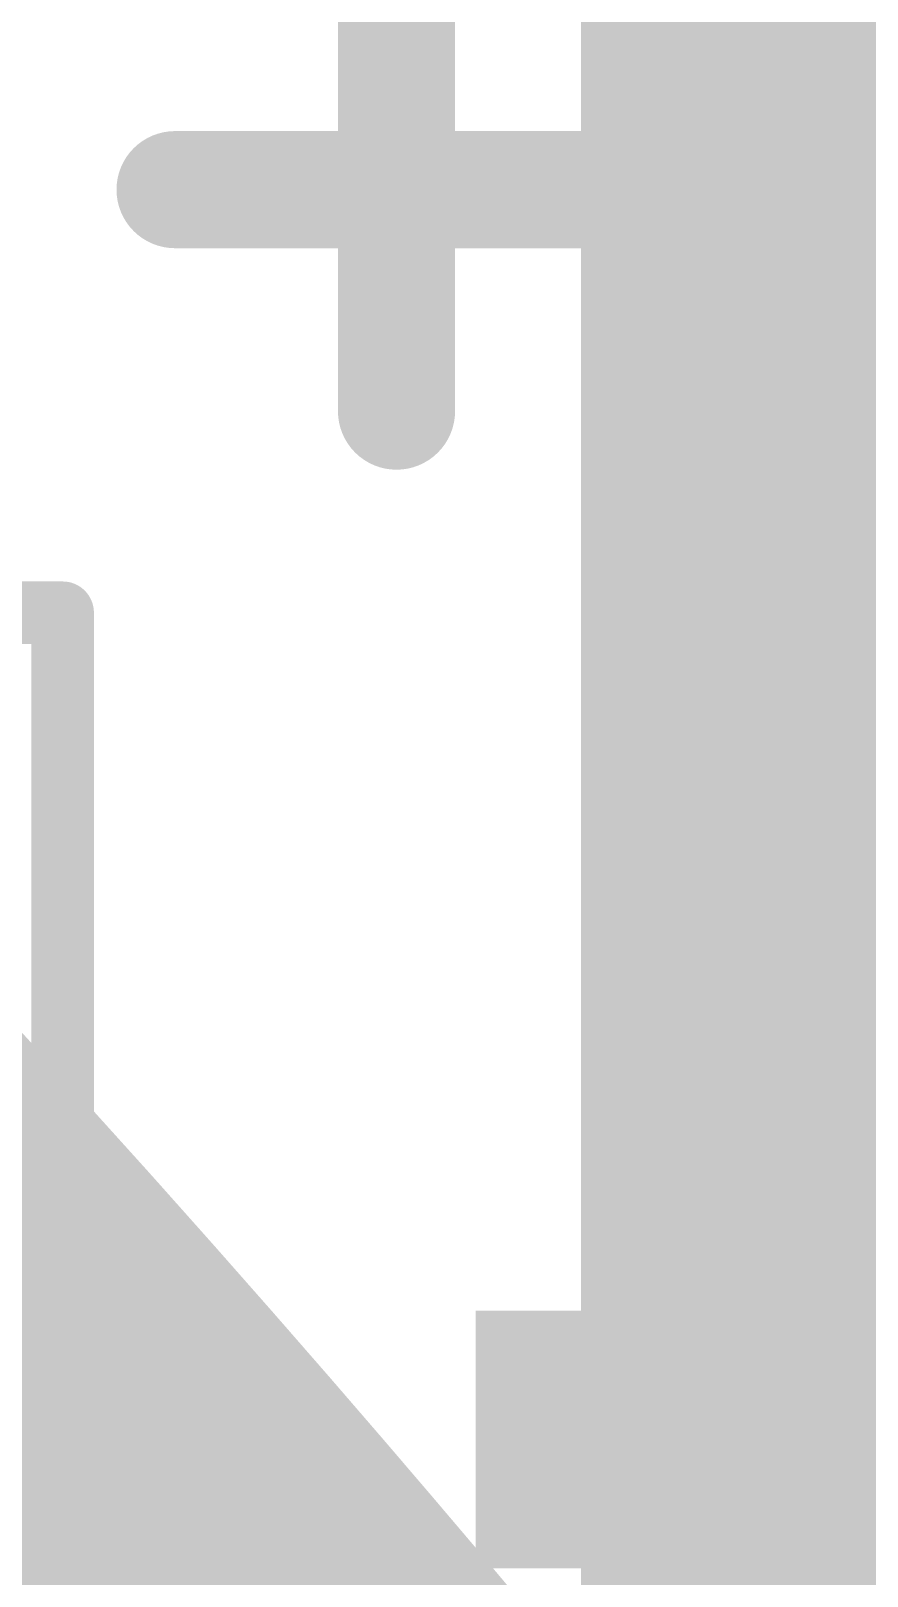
# Model space of a CAD drawing. Extents: x -74 to 33, y -13 to 31.
# Drawn here: x 13.69 to 16.41, y 4.64 to 9.66 of the extents above; entities that cross this region are included whole.
import ezdxf

# ---------------------------------------------------------------- set-up
doc = ezdxf.new("R2010")
doc.units = 0
for name, color, linetype in [('1', 12, 'CONTINUOUS'), ('16', 132, 'CONTINUOUS'), ('17', 110, 'CONTINUOUS'), ('21', 53, 'CONTINUOUS'), ('29', 253, 'CONTINUOUS'), ('30', 253, 'CONTINUOUS'), ('31', 253, 'CONTINUOUS'), ('42', 132, 'CONTINUOUS'), ('51', 53, 'CONTINUOUS')]:
    doc.layers.add(name, color=color, linetype=linetype)

# ---------------------------------------------------------------- blocks, each defined once
blk = doc.blocks.new('RECT')
blk.add_solid([(-0.5, -0.5), (0.5, -0.5), (-0.5, 0.5), (0.5, 0.5)])
blk = doc.blocks.new('ROUNDP')
at = {"const_width": 0.5}
blk.add_lwpolyline([(0, -0.25, 1), (0, 0.25, 1), (0, -0.25)], format="xyb", dxfattribs=at)

msp = doc.modelspace()

# ---------------------------------------------------------------- linework, layer by layer
at = {"layer": '1', "const_width": 0.127}
for points in [[(16.2767, 8.7901), (16.4898, 9.0216)], [(16.3687, 8.89), (19.1913, 8.89)], [(16.1046, 8.5267), (16.2767, 8.7901)], [(16.259, 8.763), (19.301, 8.763)], [(16.176, 8.636), (19.384, 8.636)], [(15.9782, 8.2386), (16.1046, 8.5267)], [(16.0968, 8.509), (19.4632, 8.509)], [(16.0411, 8.382), (19.5189, 8.382)], [(15.901, 7.9336), (15.9782, 8.2386)], [(15.9854, 8.255), (19.5746, 8.255)], [(15.9502, 8.128), (19.6098, 8.128)], [(15.9181, 8.001), (19.6419, 8.001)], [(15.875, 7.62), (15.901, 7.9336)], [(15.896, 7.874), (19.664, 7.874)], [(15.8855, 7.747), (19.6745, 7.747)], [(15.875, 2.54), (15.875, 7.62)], [(15.875, 7.62), (19.685, 7.62)], [(15.875, 7.493), (19.685, 7.493)], [(15.875, 7.366), (19.685, 7.366)], [(15.875, 7.239), (19.685, 7.239)], [(15.875, 7.112), (19.685, 7.112)], [(15.875, 6.985), (19.685, 6.985)], [(15.875, 6.858), (19.685, 6.858)], [(15.875, 6.731), (19.685, 6.731)], [(15.875, 6.604), (19.685, 6.604)], [(15.875, 6.477), (19.685, 6.477)], [(15.875, 6.35), (19.685, 6.35)], [(15.875, 6.223), (19.685, 6.223)], [(15.875, 6.096), (19.685, 6.096)], [(15.875, 5.969), (19.685, 5.969)], [(15.875, 5.842), (19.685, 5.842)], [(15.875, 5.715), (19.685, 5.715)], [(15.875, 5.588), (19.685, 5.588)], [(15.875, 5.461), (19.685, 5.461)], [(15.875, 5.334), (19.685, 5.334)], [(15.875, 5.207), (19.685, 5.207)], [(15.875, 5.08), (19.685, 5.08)], [(15.875, 4.953), (19.685, 4.953)], [(15.875, 4.826), (19.685, 4.826)], [(15.875, 4.699), (19.685, 4.699)]]:
    msp.add_lwpolyline(points, dxfattribs=at)
at = {"layer": '1', "const_width": 0.0635}
for points in [[(16.3687, 8.9218, 1), (16.3687, 8.8582)], [(16.3033, 8.7727, 1), (16.2501, 8.8074)], [(16.259, 8.7948, 1), (16.259, 8.7312)], [(16.2533, 8.8116, 1), (16.3, 8.7686)], [(16.176, 8.6678, 1), (16.176, 8.6043)], [(16.0968, 8.5408, 1), (16.0968, 8.4772)], [(16.078, 8.544, 1), (16.1312, 8.5093)], [(16.1337, 8.5139, 1), (16.0755, 8.5394)], [(16.0411, 8.4138, 1), (16.0411, 8.3502)], [(16.009, 8.2308, 1), (15.9474, 8.2463)], [(15.9854, 8.2868, 1), (15.9854, 8.2233)], [(15.9491, 8.2513, 1), (16.0073, 8.2258)], [(15.9502, 8.1598, 1), (15.9502, 8.0962)], [(15.9181, 8.0328, 1), (15.9181, 7.9693)], [(15.9326, 7.9309, 1), (15.8693, 7.9362)], [(15.8702, 7.9413, 1), (15.9318, 7.9258)], [(15.896, 7.9058, 1), (15.896, 7.8423)], [(15.8855, 7.7788, 1), (15.8855, 7.7153)], [(15.9068, 7.62, 1), (15.8432, 7.62)], [(15.875, 7.6517, 1), (15.875, 7.5883)], [(15.8434, 7.6226, 1), (15.9066, 7.6174)], [(15.875, 7.5248, 1), (15.875, 7.4613)], [(15.875, 7.3978, 1), (15.875, 7.3343)], [(15.875, 7.2708, 1), (15.875, 7.2073)], [(15.875, 7.1437, 1), (15.875, 7.0803)], [(15.875, 7.0168, 1), (15.875, 6.9533)], [(15.875, 6.8898, 1), (15.875, 6.8263)], [(15.875, 6.7628, 1), (15.875, 6.6993)], [(15.875, 6.6357, 1), (15.875, 6.5723)], [(15.875, 6.5088, 1), (15.875, 6.4453)], [(15.875, 6.3818, 1), (15.875, 6.3183)], [(15.875, 6.2547, 1), (15.875, 6.1913)], [(15.875, 6.1277, 1), (15.875, 6.0643)], [(15.875, 6.0008, 1), (15.875, 5.9373)], [(15.875, 5.8738, 1), (15.875, 5.8103)], [(15.875, 5.7467, 1), (15.875, 5.6833)], [(15.875, 5.6197, 1), (15.875, 5.5563)], [(15.875, 5.4928, 1), (15.875, 5.4293)], [(15.875, 5.3658, 1), (15.875, 5.3023)], [(15.875, 5.2387, 1), (15.875, 5.1753)], [(15.875, 5.1117, 1), (15.875, 5.0483)], [(15.875, 4.9848, 1), (15.875, 4.9213)], [(15.875, 4.8578, 1), (15.875, 4.7943)], [(15.875, 4.7307, 1), (15.875, 4.6673)]]:
    msp.add_lwpolyline(points, format="xyb", dxfattribs=at)
at = {"layer": '16', "const_width": 0.127}
for points in [[(16.2767, 8.7901), (16.4898, 9.0216)], [(16.3687, 8.89), (19.1913, 8.89)], [(16.1046, 8.5267), (16.2767, 8.7901)], [(16.259, 8.763), (19.301, 8.763)], [(16.176, 8.636), (19.384, 8.636)], [(15.9782, 8.2386), (16.1046, 8.5267)], [(16.0968, 8.509), (19.4632, 8.509)], [(16.0411, 8.382), (19.5189, 8.382)], [(15.901, 7.9336), (15.9782, 8.2386)], [(15.9854, 8.255), (19.5746, 8.255)], [(15.9502, 8.128), (19.6098, 8.128)], [(15.9181, 8.001), (19.6419, 8.001)], [(15.875, 7.62), (15.901, 7.9336)], [(15.896, 7.874), (19.664, 7.874)], [(15.8855, 7.747), (19.6745, 7.747)], [(15.875, 2.54), (15.875, 7.62)], [(15.875, 7.62), (19.685, 7.62)], [(15.875, 7.493), (19.685, 7.493)], [(15.875, 7.366), (19.685, 7.366)], [(15.875, 7.239), (19.685, 7.239)], [(15.875, 7.112), (19.685, 7.112)], [(15.875, 6.985), (19.685, 6.985)], [(15.875, 6.858), (19.685, 6.858)], [(15.875, 6.731), (19.685, 6.731)], [(15.875, 6.604), (19.685, 6.604)], [(15.875, 6.477), (19.685, 6.477)], [(15.875, 6.35), (19.685, 6.35)], [(15.875, 6.223), (19.685, 6.223)], [(15.875, 6.096), (19.685, 6.096)], [(15.875, 5.969), (19.685, 5.969)], [(15.875, 5.842), (19.685, 5.842)], [(15.875, 5.715), (19.685, 5.715)], [(15.875, 5.588), (19.685, 5.588)], [(15.875, 5.461), (19.685, 5.461)], [(15.875, 5.334), (19.685, 5.334)], [(15.875, 5.207), (19.685, 5.207)], [(15.875, 5.08), (19.685, 5.08)], [(15.875, 4.953), (19.685, 4.953)], [(15.875, 4.826), (19.685, 4.826)], [(15.875, 4.699), (19.685, 4.699)]]:
    msp.add_lwpolyline(points, dxfattribs=at)
at = {"layer": '16', "const_width": 0.0635}
for points in [[(16.3687, 8.9218, 1), (16.3687, 8.8582)], [(16.3033, 8.7727, 1), (16.2501, 8.8074)], [(16.259, 8.7948, 1), (16.259, 8.7312)], [(16.2533, 8.8116, 1), (16.3, 8.7686)], [(16.176, 8.6678, 1), (16.176, 8.6043)], [(16.0968, 8.5408, 1), (16.0968, 8.4772)], [(16.078, 8.544, 1), (16.1312, 8.5093)], [(16.1337, 8.5139, 1), (16.0755, 8.5394)], [(16.0411, 8.4138, 1), (16.0411, 8.3502)], [(16.009, 8.2308, 1), (15.9474, 8.2463)], [(15.9854, 8.2868, 1), (15.9854, 8.2233)], [(15.9491, 8.2513, 1), (16.0073, 8.2258)], [(15.9502, 8.1598, 1), (15.9502, 8.0962)], [(15.9181, 8.0328, 1), (15.9181, 7.9693)], [(15.9326, 7.9309, 1), (15.8693, 7.9362)], [(15.8702, 7.9413, 1), (15.9318, 7.9258)], [(15.896, 7.9058, 1), (15.896, 7.8423)], [(15.8855, 7.7788, 1), (15.8855, 7.7153)], [(15.9068, 7.62, 1), (15.8432, 7.62)], [(15.875, 7.6517, 1), (15.875, 7.5883)], [(15.8434, 7.6226, 1), (15.9066, 7.6174)], [(15.875, 7.5248, 1), (15.875, 7.4613)], [(15.875, 7.3978, 1), (15.875, 7.3343)], [(15.875, 7.2708, 1), (15.875, 7.2073)], [(15.875, 7.1437, 1), (15.875, 7.0803)], [(15.875, 7.0168, 1), (15.875, 6.9533)], [(15.875, 6.8898, 1), (15.875, 6.8263)], [(15.875, 6.7628, 1), (15.875, 6.6993)], [(15.875, 6.6357, 1), (15.875, 6.5723)], [(15.875, 6.5088, 1), (15.875, 6.4453)], [(15.875, 6.3818, 1), (15.875, 6.3183)], [(15.875, 6.2547, 1), (15.875, 6.1913)], [(15.875, 6.1277, 1), (15.875, 6.0643)], [(15.875, 6.0008, 1), (15.875, 5.9373)], [(15.875, 5.8738, 1), (15.875, 5.8103)], [(15.875, 5.7467, 1), (15.875, 5.6833)], [(15.875, 5.6197, 1), (15.875, 5.5563)], [(15.875, 5.4928, 1), (15.875, 5.4293)], [(15.875, 5.3658, 1), (15.875, 5.3023)], [(15.875, 5.2387, 1), (15.875, 5.1753)], [(15.875, 5.1117, 1), (15.875, 5.0483)], [(15.875, 4.9848, 1), (15.875, 4.9213)], [(15.875, 4.8578, 1), (15.875, 4.7943)], [(15.875, 4.7307, 1), (15.875, 4.6673)]]:
    msp.add_lwpolyline(points, format="xyb", dxfattribs=at)
at = {"layer": '21', "const_width": 0.381}
for points in [[(14.8808, 9.8652), (14.8808, 8.4246)], [(14.1605, 9.1449), (15.6011, 9.1449)]]:
    msp.add_lwpolyline(points, dxfattribs=at)
at = {"layer": '21', "const_width": 0.1905}
for points in [[(14.1605, 9.2402, 1), (14.1605, 9.0497)], [(15.6011, 9.0497, 1), (15.6011, 9.2402)], [(14.7855, 8.4246, 1), (14.976, 8.4246)]]:
    msp.add_lwpolyline(points, format="xyb", dxfattribs=at)
at = {"layer": '29', "const_width": 0.127}
for points in [[(16.2767, 8.7901), (16.4898, 9.0216)], [(16.3687, 8.89), (19.1913, 8.89)], [(16.1046, 8.5267), (16.2767, 8.7901)], [(16.259, 8.763), (19.301, 8.763)], [(16.176, 8.636), (19.384, 8.636)], [(15.9782, 8.2386), (16.1046, 8.5267)], [(16.0968, 8.509), (19.4632, 8.509)], [(16.0411, 8.382), (19.5189, 8.382)], [(15.901, 7.9336), (15.9782, 8.2386)], [(15.9854, 8.255), (19.5746, 8.255)], [(15.9502, 8.128), (19.6098, 8.128)], [(15.9181, 8.001), (19.6419, 8.001)], [(15.875, 7.62), (15.901, 7.9336)], [(15.896, 7.874), (19.664, 7.874)], [(15.8855, 7.747), (19.6745, 7.747)], [(15.875, 2.54), (15.875, 7.62)], [(15.875, 7.62), (19.685, 7.62)], [(15.875, 7.493), (19.685, 7.493)], [(15.875, 7.366), (19.685, 7.366)], [(15.875, 7.239), (19.685, 7.239)], [(15.875, 7.112), (19.685, 7.112)], [(15.875, 6.985), (19.685, 6.985)], [(15.875, 6.858), (19.685, 6.858)], [(15.875, 6.731), (19.685, 6.731)], [(15.875, 6.604), (19.685, 6.604)], [(15.875, 6.477), (19.685, 6.477)], [(15.875, 6.35), (19.685, 6.35)], [(15.875, 6.223), (19.685, 6.223)], [(15.875, 6.096), (19.685, 6.096)], [(15.875, 5.969), (19.685, 5.969)], [(15.875, 5.842), (19.685, 5.842)], [(15.875, 5.715), (19.685, 5.715)], [(15.875, 5.588), (19.685, 5.588)], [(15.875, 5.461), (19.685, 5.461)], [(15.875, 5.334), (19.685, 5.334)], [(15.875, 5.207), (19.685, 5.207)], [(15.875, 5.08), (19.685, 5.08)], [(15.875, 4.953), (19.685, 4.953)], [(15.875, 4.826), (19.685, 4.826)], [(15.875, 4.699), (19.685, 4.699)]]:
    msp.add_lwpolyline(points, dxfattribs=at)
at = {"layer": '29', "const_width": 0.0635}
for points in [[(16.3687, 8.9218, 1), (16.3687, 8.8582)], [(16.3033, 8.7727, 1), (16.2501, 8.8074)], [(16.259, 8.7948, 1), (16.259, 8.7312)], [(16.2533, 8.8116, 1), (16.3, 8.7686)], [(16.176, 8.6678, 1), (16.176, 8.6043)], [(16.0968, 8.5408, 1), (16.0968, 8.4772)], [(16.078, 8.544, 1), (16.1312, 8.5093)], [(16.1337, 8.5139, 1), (16.0755, 8.5394)], [(16.0411, 8.4138, 1), (16.0411, 8.3502)], [(16.009, 8.2308, 1), (15.9474, 8.2463)], [(15.9854, 8.2868, 1), (15.9854, 8.2233)], [(15.9491, 8.2513, 1), (16.0073, 8.2258)], [(15.9502, 8.1598, 1), (15.9502, 8.0962)], [(15.9181, 8.0328, 1), (15.9181, 7.9693)], [(15.9326, 7.9309, 1), (15.8693, 7.9362)], [(15.8702, 7.9413, 1), (15.9318, 7.9258)], [(15.896, 7.9058, 1), (15.896, 7.8423)], [(15.8855, 7.7788, 1), (15.8855, 7.7153)], [(15.9068, 7.62, 1), (15.8432, 7.62)], [(15.875, 7.6517, 1), (15.875, 7.5883)], [(15.8434, 7.6226, 1), (15.9066, 7.6174)], [(15.875, 7.5248, 1), (15.875, 7.4613)], [(15.875, 7.3978, 1), (15.875, 7.3343)], [(15.875, 7.2708, 1), (15.875, 7.2073)], [(15.875, 7.1437, 1), (15.875, 7.0803)], [(15.875, 7.0168, 1), (15.875, 6.9533)], [(15.875, 6.8898, 1), (15.875, 6.8263)], [(15.875, 6.7628, 1), (15.875, 6.6993)], [(15.875, 6.6357, 1), (15.875, 6.5723)], [(15.875, 6.5088, 1), (15.875, 6.4453)], [(15.875, 6.3818, 1), (15.875, 6.3183)], [(15.875, 6.2547, 1), (15.875, 6.1913)], [(15.875, 6.1277, 1), (15.875, 6.0643)], [(15.875, 6.0008, 1), (15.875, 5.9373)], [(15.875, 5.8738, 1), (15.875, 5.8103)], [(15.875, 5.7467, 1), (15.875, 5.6833)], [(15.875, 5.6197, 1), (15.875, 5.5563)], [(15.875, 5.4928, 1), (15.875, 5.4293)], [(15.875, 5.3658, 1), (15.875, 5.3023)], [(15.875, 5.2387, 1), (15.875, 5.1753)], [(15.875, 5.1117, 1), (15.875, 5.0483)], [(15.875, 4.9848, 1), (15.875, 4.9213)], [(15.875, 4.8578, 1), (15.875, 4.7943)], [(15.875, 4.7307, 1), (15.875, 4.6673)]]:
    msp.add_lwpolyline(points, format="xyb", dxfattribs=at)
at = {"layer": '30', "const_width": 0.127}
for points in [[(16.2767, 8.7901), (16.4898, 9.0216)], [(16.3687, 8.89), (19.1913, 8.89)], [(16.1046, 8.5267), (16.2767, 8.7901)], [(16.259, 8.763), (19.301, 8.763)], [(16.176, 8.636), (19.384, 8.636)], [(15.9782, 8.2386), (16.1046, 8.5267)], [(16.0968, 8.509), (19.4632, 8.509)], [(16.0411, 8.382), (19.5189, 8.382)], [(15.901, 7.9336), (15.9782, 8.2386)], [(15.9854, 8.255), (19.5746, 8.255)], [(15.9502, 8.128), (19.6098, 8.128)], [(15.9181, 8.001), (19.6419, 8.001)], [(15.875, 7.62), (15.901, 7.9336)], [(15.896, 7.874), (19.664, 7.874)], [(15.8855, 7.747), (19.6745, 7.747)], [(15.875, 2.54), (15.875, 7.62)], [(15.875, 7.62), (19.685, 7.62)], [(15.875, 7.493), (19.685, 7.493)], [(15.875, 7.366), (19.685, 7.366)], [(15.875, 7.239), (19.685, 7.239)], [(15.875, 7.112), (19.685, 7.112)], [(15.875, 6.985), (19.685, 6.985)], [(15.875, 6.858), (19.685, 6.858)], [(15.875, 6.731), (19.685, 6.731)], [(15.875, 6.604), (19.685, 6.604)], [(15.875, 6.477), (19.685, 6.477)], [(15.875, 6.35), (19.685, 6.35)], [(15.875, 6.223), (19.685, 6.223)], [(15.875, 6.096), (19.685, 6.096)], [(15.875, 5.969), (19.685, 5.969)], [(15.875, 5.842), (19.685, 5.842)], [(15.875, 5.715), (19.685, 5.715)], [(15.875, 5.588), (19.685, 5.588)], [(15.875, 5.461), (19.685, 5.461)], [(15.875, 5.334), (19.685, 5.334)], [(15.875, 5.207), (19.685, 5.207)], [(15.875, 5.08), (19.685, 5.08)], [(15.875, 4.953), (19.685, 4.953)], [(15.875, 4.826), (19.685, 4.826)], [(15.875, 4.699), (19.685, 4.699)]]:
    msp.add_lwpolyline(points, dxfattribs=at)
at = {"layer": '30', "const_width": 0.0635}
for points in [[(16.3687, 8.9218, 1), (16.3687, 8.8582)], [(16.3033, 8.7727, 1), (16.2501, 8.8074)], [(16.259, 8.7948, 1), (16.259, 8.7312)], [(16.2533, 8.8116, 1), (16.3, 8.7686)], [(16.176, 8.6678, 1), (16.176, 8.6043)], [(16.0968, 8.5408, 1), (16.0968, 8.4772)], [(16.078, 8.544, 1), (16.1312, 8.5093)], [(16.1337, 8.5139, 1), (16.0755, 8.5394)], [(16.0411, 8.4138, 1), (16.0411, 8.3502)], [(16.009, 8.2308, 1), (15.9474, 8.2463)], [(15.9854, 8.2868, 1), (15.9854, 8.2233)], [(15.9491, 8.2513, 1), (16.0073, 8.2258)], [(15.9502, 8.1598, 1), (15.9502, 8.0962)], [(15.9181, 8.0328, 1), (15.9181, 7.9693)], [(15.9326, 7.9309, 1), (15.8693, 7.9362)], [(15.8702, 7.9413, 1), (15.9318, 7.9258)], [(15.896, 7.9058, 1), (15.896, 7.8423)], [(15.8855, 7.7788, 1), (15.8855, 7.7153)], [(15.9068, 7.62, 1), (15.8432, 7.62)], [(15.875, 7.6517, 1), (15.875, 7.5883)], [(15.8434, 7.6226, 1), (15.9066, 7.6174)], [(15.875, 7.5248, 1), (15.875, 7.4613)], [(15.875, 7.3978, 1), (15.875, 7.3343)], [(15.875, 7.2708, 1), (15.875, 7.2073)], [(15.875, 7.1437, 1), (15.875, 7.0803)], [(15.875, 7.0168, 1), (15.875, 6.9533)], [(15.875, 6.8898, 1), (15.875, 6.8263)], [(15.875, 6.7628, 1), (15.875, 6.6993)], [(15.875, 6.6357, 1), (15.875, 6.5723)], [(15.875, 6.5088, 1), (15.875, 6.4453)], [(15.875, 6.3818, 1), (15.875, 6.3183)], [(15.875, 6.2547, 1), (15.875, 6.1913)], [(15.875, 6.1277, 1), (15.875, 6.0643)], [(15.875, 6.0008, 1), (15.875, 5.9373)], [(15.875, 5.8738, 1), (15.875, 5.8103)], [(15.875, 5.7467, 1), (15.875, 5.6833)], [(15.875, 5.6197, 1), (15.875, 5.5563)], [(15.875, 5.4928, 1), (15.875, 5.4293)], [(15.875, 5.3658, 1), (15.875, 5.3023)], [(15.875, 5.2387, 1), (15.875, 5.1753)], [(15.875, 5.1117, 1), (15.875, 5.0483)], [(15.875, 4.9848, 1), (15.875, 4.9213)], [(15.875, 4.8578, 1), (15.875, 4.7943)], [(15.875, 4.7307, 1), (15.875, 4.6673)]]:
    msp.add_lwpolyline(points, format="xyb", dxfattribs=at)
at = {"layer": '42', "const_width": 0.192}
for points in [[(15.5771, 13.5147), (15.5771, 4.0503)], [(15.5771, 9.6), (21.59, 9.6)], [(15.5771, 9.408), (21.59, 9.408)], [(15.5771, 9.216), (21.59, 9.216)], [(15.5771, 9.024), (21.59, 9.024)], [(15.5771, 8.832), (21.59, 8.832)], [(15.5771, 8.64), (21.59, 8.64)], [(15.5771, 8.448), (21.59, 8.448)], [(15.5771, 8.256), (21.59, 8.256)], [(15.5771, 8.064), (21.59, 8.064)], [(15.5771, 7.872), (21.59, 7.872)], [(15.5771, 7.68), (21.59, 7.68)], [(15.5771, 7.488), (21.59, 7.488)], [(15.5771, 7.296), (21.59, 7.296)], [(15.5771, 7.104), (21.59, 7.104)], [(15.5771, 6.912), (21.59, 6.912)], [(15.5771, 6.72), (21.59, 6.72)], [(15.5771, 6.528), (21.59, 6.528)], [(13.8001, 6.1104), (13.5835, 6.3473)], [(15.5771, 6.336), (21.59, 6.336)], [(0, 6.144), (13.7694, 6.144)], [(15.5771, 6.144), (21.59, 6.144)], [(14.0102, 5.8777), (13.8001, 6.1104)], [(0, 5.952), (13.9431, 5.952)], [(15.5771, 5.952), (21.59, 5.952)], [(14.2123, 5.6508), (14.0102, 5.8777)], [(0, 5.76), (14.115, 5.76)], [(15.5771, 5.76), (21.59, 5.76)], [(14.4054, 5.4317), (14.2123, 5.6508)], [(0, 5.568), (14.2853, 5.568)], [(15.5771, 5.568), (21.59, 5.568)], [(14.5882, 5.2222), (14.4054, 5.4317)], [(0, 5.376), (14.454, 5.376)], [(15.5771, 5.376), (21.59, 5.376)], [(0, 5.184), (14.6212, 5.184)], [(14.7594, 5.024), (14.5882, 5.2222)], [(15.5771, 5.184), (21.59, 5.184)], [(0, 4.992), (14.7868, 4.992)], [(14.9179, 4.8389), (14.7594, 5.024)], [(15.5771, 4.992), (21.59, 4.992)], [(15.0623, 4.6689), (14.9179, 4.8389)], [(0, 4.8), (14.951, 4.8)], [(15.5771, 4.8), (21.59, 4.8)], [(15.1915, 4.5156), (15.0623, 4.6689)], [(0, 4.608), (15.1137, 4.608)], [(15.5771, 4.608), (21.59, 4.608)]]:
    msp.add_lwpolyline(points, dxfattribs=at)
at = {"layer": '42', "const_width": 0.096}
for points in [[(15.5771, 9.648, 1), (15.5771, 9.552)], [(15.5771, 9.456, 1), (15.5771, 9.36)], [(15.5771, 9.264, 1), (15.5771, 9.168)], [(15.5771, 9.072, 1), (15.5771, 8.976)], [(15.5771, 8.88, 1), (15.5771, 8.784)], [(15.5771, 8.688, 1), (15.5771, 8.592)], [(15.5771, 8.496, 1), (15.5771, 8.4)], [(15.5771, 8.304, 1), (15.5771, 8.208)], [(15.5771, 8.112, 1), (15.5771, 8.016)], [(15.5771, 7.92, 1), (15.5771, 7.824)], [(15.5771, 7.728, 1), (15.5771, 7.632)], [(15.5771, 7.536, 1), (15.5771, 7.44)], [(15.5771, 7.344, 1), (15.5771, 7.248)], [(15.5771, 7.152, 1), (15.5771, 7.056)], [(15.5771, 6.96, 1), (15.5771, 6.864)], [(15.5771, 6.768, 1), (15.5771, 6.672)], [(15.5771, 6.576, 1), (15.5771, 6.48)], [(15.5771, 6.384, 1), (15.5771, 6.288)], [(13.7694, 6.096, 1), (13.7694, 6.192)], [(15.5771, 6.192, 1), (15.5771, 6.096)], [(13.8358, 6.1426, 1), (13.7645, 6.0783)], [(13.7647, 6.078, 1), (13.8356, 6.1428)], [(13.9431, 5.904, 1), (13.9431, 6)], [(15.5771, 6, 1), (15.5771, 5.904)], [(14.046, 5.9096, 1), (13.9743, 5.8457)], [(13.9745, 5.8455, 1), (14.0458, 5.9098)], [(14.115, 5.712, 1), (14.115, 5.808)], [(15.5771, 5.808, 1), (15.5771, 5.712)], [(14.2483, 5.6826, 1), (14.1763, 5.6191)], [(14.1765, 5.6189, 1), (14.2482, 5.6828)], [(14.2853, 5.52, 1), (14.2853, 5.616)], [(15.5771, 5.616, 1), (15.5771, 5.52)], [(14.4416, 5.4633, 1), (14.3693, 5.4002)], [(14.3694, 5.4, 1), (14.4414, 5.4635)], [(14.454, 5.328, 1), (14.454, 5.424)], [(15.5771, 5.424, 1), (15.5771, 5.328)], [(14.6245, 5.2536, 1), (14.5519, 5.1908)], [(14.552, 5.1906, 1), (14.6244, 5.2537)], [(14.6212, 5.136, 1), (14.6212, 5.232)], [(15.5771, 5.232, 1), (15.5771, 5.136)], [(14.7959, 5.0552, 1), (14.723, 4.9928)], [(14.7231, 4.9926, 1), (14.7958, 5.0554)], [(14.7868, 4.944, 1), (14.7868, 5.04)], [(15.5771, 5.04, 1), (15.5771, 4.944)], [(14.9545, 4.87, 1), (14.8813, 4.8079)], [(14.8814, 4.8077, 1), (14.9544, 4.8702)], [(14.951, 4.752, 1), (14.951, 4.848)], [(15.5771, 4.848, 1), (15.5771, 4.752)], [(15.099, 4.6998, 1), (15.0256, 4.638)], [(15.0257, 4.6378, 1), (15.0989, 4.7)], [(15.1137, 4.56, 1), (15.1137, 4.656)], [(15.5771, 4.656, 1), (15.5771, 4.56)]]:
    msp.add_lwpolyline(points, format="xyb", dxfattribs=at)
at = {"layer": '51', "const_width": 0.2032}
for points in [[(12.795, 7.769), (13.795, 7.769)], [(13.795, 7.769), (13.795, -0.031)]]:
    msp.add_lwpolyline(points, dxfattribs=at)
at = {"layer": '51', "const_width": 0.1016}
for points in [[(13.8458, 7.769, 1), (13.7442, 7.769)], [(13.795, 7.7182, 1), (13.795, 7.8198)]]:
    msp.add_lwpolyline(points, format="xyb", dxfattribs=at)

# ---------------------------------------------------------------- block references
at = {"layer": '1', "xscale": 1.27, "yscale": 0.635, "rotation": 180}
msp.add_blockref('RECT', (15.875, 5.08), dxfattribs=at)
at = {"layer": '17', "rotation": 90}
for xscale, yscale in [(3.81, 3.81), (3.81, 3.81), (3.216, 3.216), (3.216, 3.216)]:
    msp.add_blockref('ROUNDP', (17.78, 7.62), dxfattribs=dict(at, xscale=xscale, yscale=yscale))
at = {"layer": '29'}
for name, p, xscale, yscale, rotation in [('ROUNDP', (17.78, 7.62), 4.0132, 4.0132, 90), ('RECT', (15.875, 5.08), 1.4732, 0.8382, 180)]:
    msp.add_blockref(name, p, dxfattribs=dict(at, xscale=xscale, yscale=yscale, rotation=rotation))
at = {"layer": '30', "xscale": 4.0132, "yscale": 4.0132, "rotation": 90}
msp.add_blockref('ROUNDP', (17.78, 7.62), dxfattribs=at)
at = {"layer": '31', "xscale": 1.27, "yscale": 0.635, "rotation": 180}
msp.add_blockref('RECT', (15.875, 5.08), dxfattribs=at)

doc.saveas('drawing.dxf')
